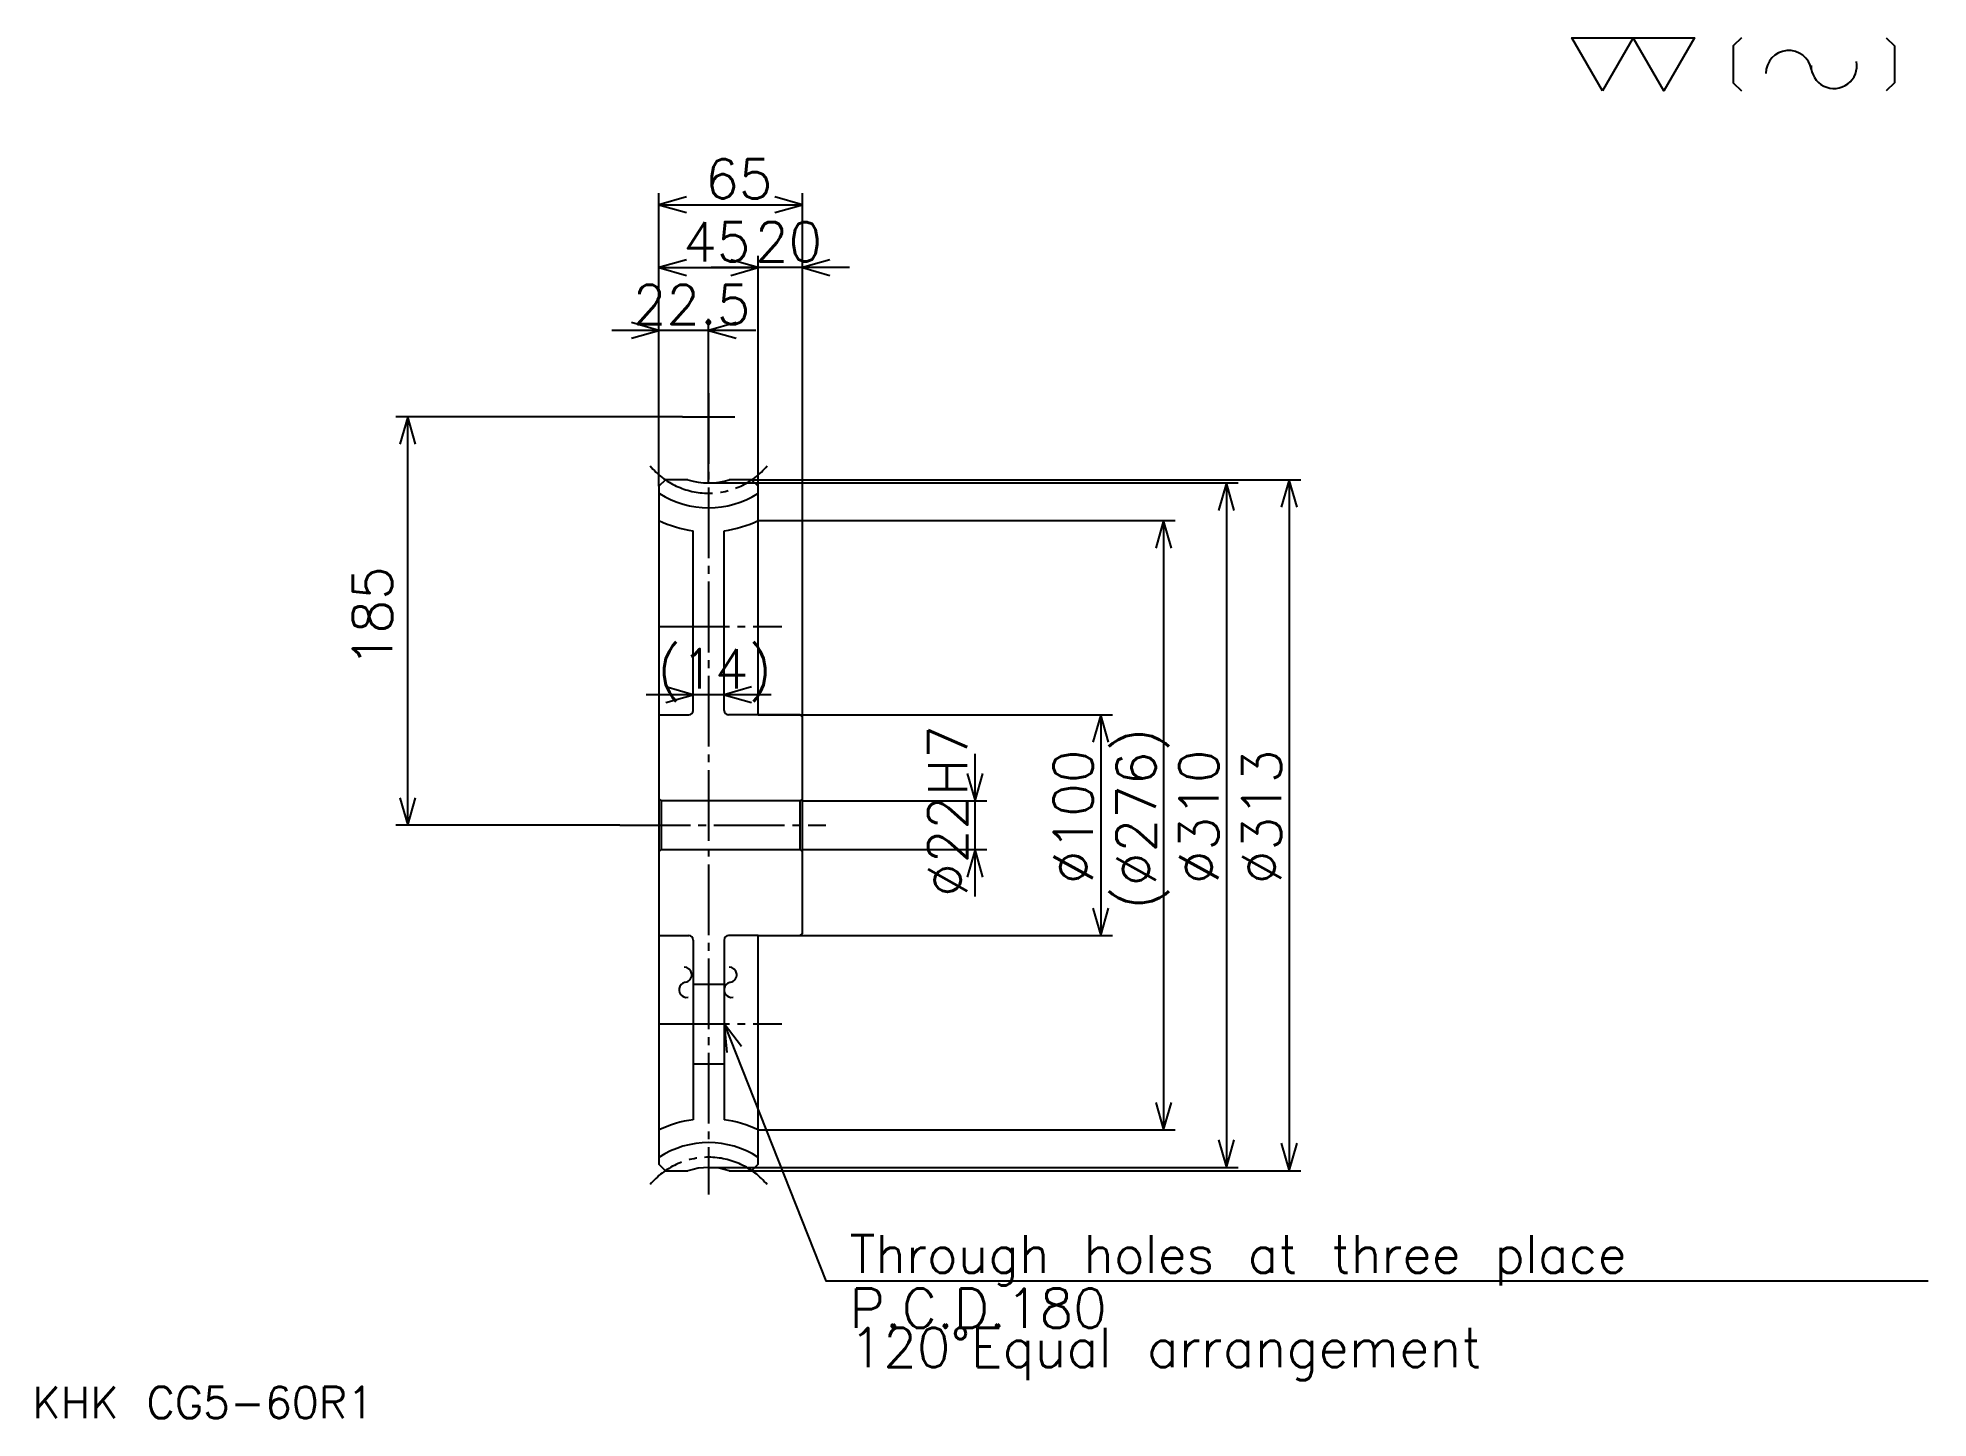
# Model space of a CAD drawing. Extents: x 38 to 894, y 39 to 664.
import ezdxf

# ---------------------------------------------------------------- set-up
doc = ezdxf.new("R2010")
doc.units = 0
doc.linetypes.add('DASHDOT', pattern=[42.681818, 32.011364, -3.556818, 3.556818, -3.556818])
doc.layers.get('0').update_dxf_attribs({"linetype": 'CONTINUOUS'})
doc.layers.add('DASHDOT', color=6, linetype='DASHDOT')
doc.styles.add('KANJI', font='TXT', dxfattribs={"bigfont": 'BIGFONT'})

msp = doc.modelspace()

# ---------------------------------------------------------------- linework, layer by layer
at = {"color": 5}
for p, q in [((319.420441, 464.164764), (319.420441, 593.988647)), ((384.420441, 464.164764), (384.420441, 593.988647)), ((319.420441, 588.653442), (384.420441, 588.653442)), ((364.420441, 464.164764), (364.420441, 565.534058)), ((319.420441, 560.198853), (364.420441, 560.198853)), ((405.761353, 560.198853), (343.079529, 560.198853)), ((363.261353, 531.744324), (298.079529, 531.744324)), ((319.420441, 464.164764), (319.420441, 537.079529)), ((341.920441, 492.664764), (341.920441, 537.079529)), ((330.090881, 492.664764), (200.267029, 492.664764)), ((205.602264, 307.664764), (205.602264, 492.664764)), ((341.920441, 462.664764), (341.920441, 492.664764)), ((319.420441, 461.164764), (319.420441, 464.164764)), ((341.920441, 462.664764), (384.420441, 462.664764)), ((361.420441, 464.164764), (384.420441, 464.164764)), ((364.420441, 461.164764), (364.420441, 464.164764)), ((384.420441, 464.164764), (610.278381, 464.164764)), ((384.420441, 356.664764), (384.420441, 464.164764)), ((384.420441, 462.664764), (581.823853, 462.664764)), ((576.488647, 462.664764), (576.488647, 152.664764)), ((604.943115, 464.164764), (604.943115, 151.164764)), ((364.420441, 445.664764), (384.420441, 445.664764)), ((384.420441, 445.664764), (553.369263, 445.664764)), ((548.034058, 445.664764), (548.034058, 169.664764)), ((370.261353, 366.778412), (313.579529, 366.778412)), ((364.420441, 357.664764), (384.420441, 357.664764)), ((384.420441, 357.664764), (524.914734, 357.664764)), ((519.579529, 357.664764), (519.579529, 257.664764)), ((462.670441, 275.323853), (462.670441, 340.005676)), ((384.420441, 318.664764), (468.005676, 318.664764)), ((301.636353, 307.664764), (200.267029, 307.664764)), ((384.420441, 296.664764), (468.005676, 296.664764)), ((364.420441, 257.664764), (384.420441, 257.664764)), ((384.420441, 257.664764), (524.914734, 257.664764)), ((364.420441, 169.664764), (384.420441, 169.664764)), ((384.420441, 169.664764), (553.369263, 169.664764)), ((341.920441, 152.664764), (384.420441, 152.664764)), ((361.420441, 151.164764), (384.420441, 151.164764)), ((384.420441, 152.664764), (581.823853, 152.664764)), ((384.420441, 151.164764), (610.278381, 151.164764))]:
    msp.add_line(p, q, dxfattribs=at)
at = {"color": 4}
for p, q in [((334.920441, 359.664764), (334.920441, 441.027069)), ((348.920441, 359.664764), (348.920441, 441.027069)), ((364.420441, 357.664764), (350.920441, 357.664764)), ((384.420441, 319.664764), (383.420441, 318.664764)), ((319.420441, 295.664764), (320.420441, 296.664764)), ((384.420441, 295.664764), (383.420441, 296.664764)), ((364.420441, 257.664764), (350.920441, 257.664764)), ((334.920441, 255.664764), (334.920441, 174.30246)), ((348.920441, 255.664764), (348.920441, 174.30246)), ((334.920441, 235.664764), (348.920441, 235.664764)), ((334.920441, 199.664764), (348.920441, 199.664764))]:
    msp.add_line(p, q, dxfattribs=at)
at = {"color": 7}
for points in [[(746.931824, 640.227295), (733.060242, 664.271362), (788.546631, 664.271362), (774.674988, 640.227295), (760.803406, 664.271362), (746.931824, 640.227295)], [(809.816345, 664.271362), (806.11731, 660.572266), (806.11731, 643.926392), (809.816345, 640.227295)], [(875.47522, 664.271362), (879.174316, 660.572266), (879.174316, 643.926392), (875.47522, 640.227295)]]:
    msp.add_lwpolyline(points, dxfattribs=at)
at = {"color": 5}
for points in [[(331.869293, 592.210205), (319.420441, 588.653442), (331.869293, 585.096558)], [(371.971588, 585.096558), (384.420441, 588.653442), (371.971588, 592.210205)], [(331.869293, 563.755676), (319.420441, 560.198853), (331.869293, 556.642029)], [(351.971588, 556.642029), (364.420441, 560.198853), (351.971588, 563.755676)], [(351.971588, 556.642029), (364.420441, 560.198853), (351.971588, 563.755676)], [(396.869324, 563.755676), (384.420441, 560.198853), (396.869324, 556.642029)], [(306.971588, 528.1875), (319.420441, 531.744324), (306.971588, 535.301147)], [(354.369293, 535.301147), (341.920441, 531.744324), (354.369293, 528.1875)], [(209.159088, 480.215881), (205.602264, 492.664764), (202.045441, 480.215881)], [(580.04541, 450.215881), (576.488647, 462.664764), (572.931763, 450.215881)], [(608.5, 451.715881), (604.943115, 464.164764), (601.386353, 451.715881)], [(551.590881, 433.215881), (548.034058, 445.664764), (544.477234, 433.215881)], [(322.471588, 363.221588), (334.920441, 366.778412), (322.471588, 370.335205)], [(361.369293, 370.335205), (348.920441, 366.778412), (361.369293, 363.221588)], [(523.136353, 345.215912), (519.579529, 357.664764), (516.022705, 345.215912)], [(459.113617, 331.113617), (462.670441, 318.664764), (466.227264, 331.113617)], [(202.045441, 320.113617), (205.602264, 307.664764), (209.159088, 320.113617)], [(466.227264, 284.215912), (462.670441, 296.664764), (459.113617, 284.215912)], [(516.022705, 270.113617), (519.579529, 257.664764), (523.136353, 270.113617)], [(348.920441, 217.664764), (395.090881, 101.369308), (894.468262, 101.369308)], [(356.819824, 207.40683), (348.920441, 217.664764), (350.20816, 204.781952)], [(544.477234, 182.113632), (548.034058, 169.664764), (551.590881, 182.113632)], [(572.931763, 165.113632), (576.488647, 152.664764), (580.04541, 165.113632)], [(601.386353, 163.613632), (604.943115, 151.164764), (608.5, 163.613632)]]:
    msp.add_lwpolyline(points, dxfattribs=at)
at = {"color": 4}
for points in [[(332.552948, 464.164764), (322.420441, 464.164764), (319.420441, 461.164764), (319.420441, 295.664764)], [(351.287933, 151.164764), (361.420441, 151.164764), (364.420441, 154.164764), (364.420441, 257.664764), (383.420441, 257.664764), (384.420441, 258.664764), (384.420441, 356.664764), (383.420441, 357.664764), (364.420441, 357.664764), (364.420441, 461.164764), (361.420441, 464.164764), (351.287933, 464.164764)], [(319.420441, 357.664764), (332.920441, 357.664764)], [(319.420441, 319.664764), (320.420441, 318.664764), (320.420441, 296.664764), (383.420441, 296.664764), (383.420441, 318.664764), (320.420441, 318.664764)], [(319.420441, 295.664764), (319.420441, 154.164764), (322.420441, 151.164764), (332.552948, 151.164764)], [(319.420441, 257.664764), (332.920441, 257.664764)]]:
    msp.add_lwpolyline(points, dxfattribs=at)
at = {"color": 7}
for centre, radius, start, end in [((831.317322, 648.130798), 10.403693, 10, 180), ((851.808594, 651.744019), 10.403693, 180, 10), ((330.814789, 239.969604), 3.467898, 280, 90), ((351.217041, 239.969604), 3.467898, 280, 90), ((332.019165, 233.13916), 3.467898, 90, 280), ((352.421448, 233.13916), 3.467898, 90, 280)]:
    msp.add_arc(centre, radius, start, end, dxfattribs=at)
at = {"color": 4}
for centre, radius, start, end in [((341.920441, 492.664764), 30, 251.805126377, 288.194870959), ((341.920441, 492.664764), 41.25, 237.361326264, 302.638673736), ((341.920441, 492.664764), 52.11, 244.418470685, 262.280049531), ((341.920441, 492.664764), 52.11, 277.719950469, 295.581529315), ((332.920441, 359.664764), 2, 270, 0), ((350.920441, 359.664764), 2, 180, 270), ((332.920441, 255.664764), 2, 0, 90), ((350.920441, 255.664764), 2, 90, 180), ((341.920441, 122.664764), 52.11, 97.719950469, 115.581529315), ((341.920441, 122.664764), 52.11, 64.418470685, 82.280049531), ((341.920441, 122.664764), 41.25, 56.944266007, 123.055733993), ((341.920441, 122.664764), 30, 71.805129041, 108.194873623)]:
    msp.add_arc(centre, radius, start, end, dxfattribs=at)
at = {"layer": 'DASHDOT', "color": 7}
for p, q in [((341.920441, 503.335205), (341.920441, 140.494308)), ((330.090881, 492.664764), (353.75, 492.664764)), ((319.420441, 397.664764), (375.090881, 397.664764)), ((301.636353, 307.664764), (395.090881, 307.664764)), ((319.420441, 217.664764), (375.090881, 217.664764))]:
    msp.add_line(p, q, dxfattribs=at)
for centre, start, end in [((341.920441, 492.664764), 219.999998481, 320.000001519), ((341.920441, 122.664764), 39.999998481, 140.000001519)]:
    msp.add_arc(centre, 34.615, start, end, dxfattribs=at)

# ---------------------------------------------------------------- texts
at = {"color": 7, "style": 'KANJI'}
for s, height, p in [('65', 17.784091, (340.360779, 591.498901)), ('45', 17.784091, (330.360779, 563.044312)), ('20', 17.784091, (362.860779, 563.044312)), ('22.5', 17.784091, (307.551117, 534.589783)), ('(14)', 17.784091, (318.801117, 369.62384)), ('Through holes at three place', 17.072728, (405.761353, 104.926132)), ('P.C.D.180', 17.78409, (405.761353, 80.028397)), ('120%%dEqual arrangement', 17.78409, (405.761353, 62.244308)), ('KHK CG5-60R1', 14.227273, (35.56818, 39.125))]:
    msp.add_text(s, height=height, dxfattribs=at).set_placement(p)
for s, p in [('185', (198.488617, 379.268463)), ('%%c22H7', (459.113617, 275.208801)), ('(%%c276)', (544.477234, 269.428955)), ('%%c100', (516.022705, 280.988617)), ('%%c310', (572.931763, 280.988647)), ('%%c313', (601.386353, 280.988647))]:
    msp.add_text(s, height=17.784091, rotation=90, dxfattribs=at).set_placement(p)

doc.saveas('drawing.dxf')
